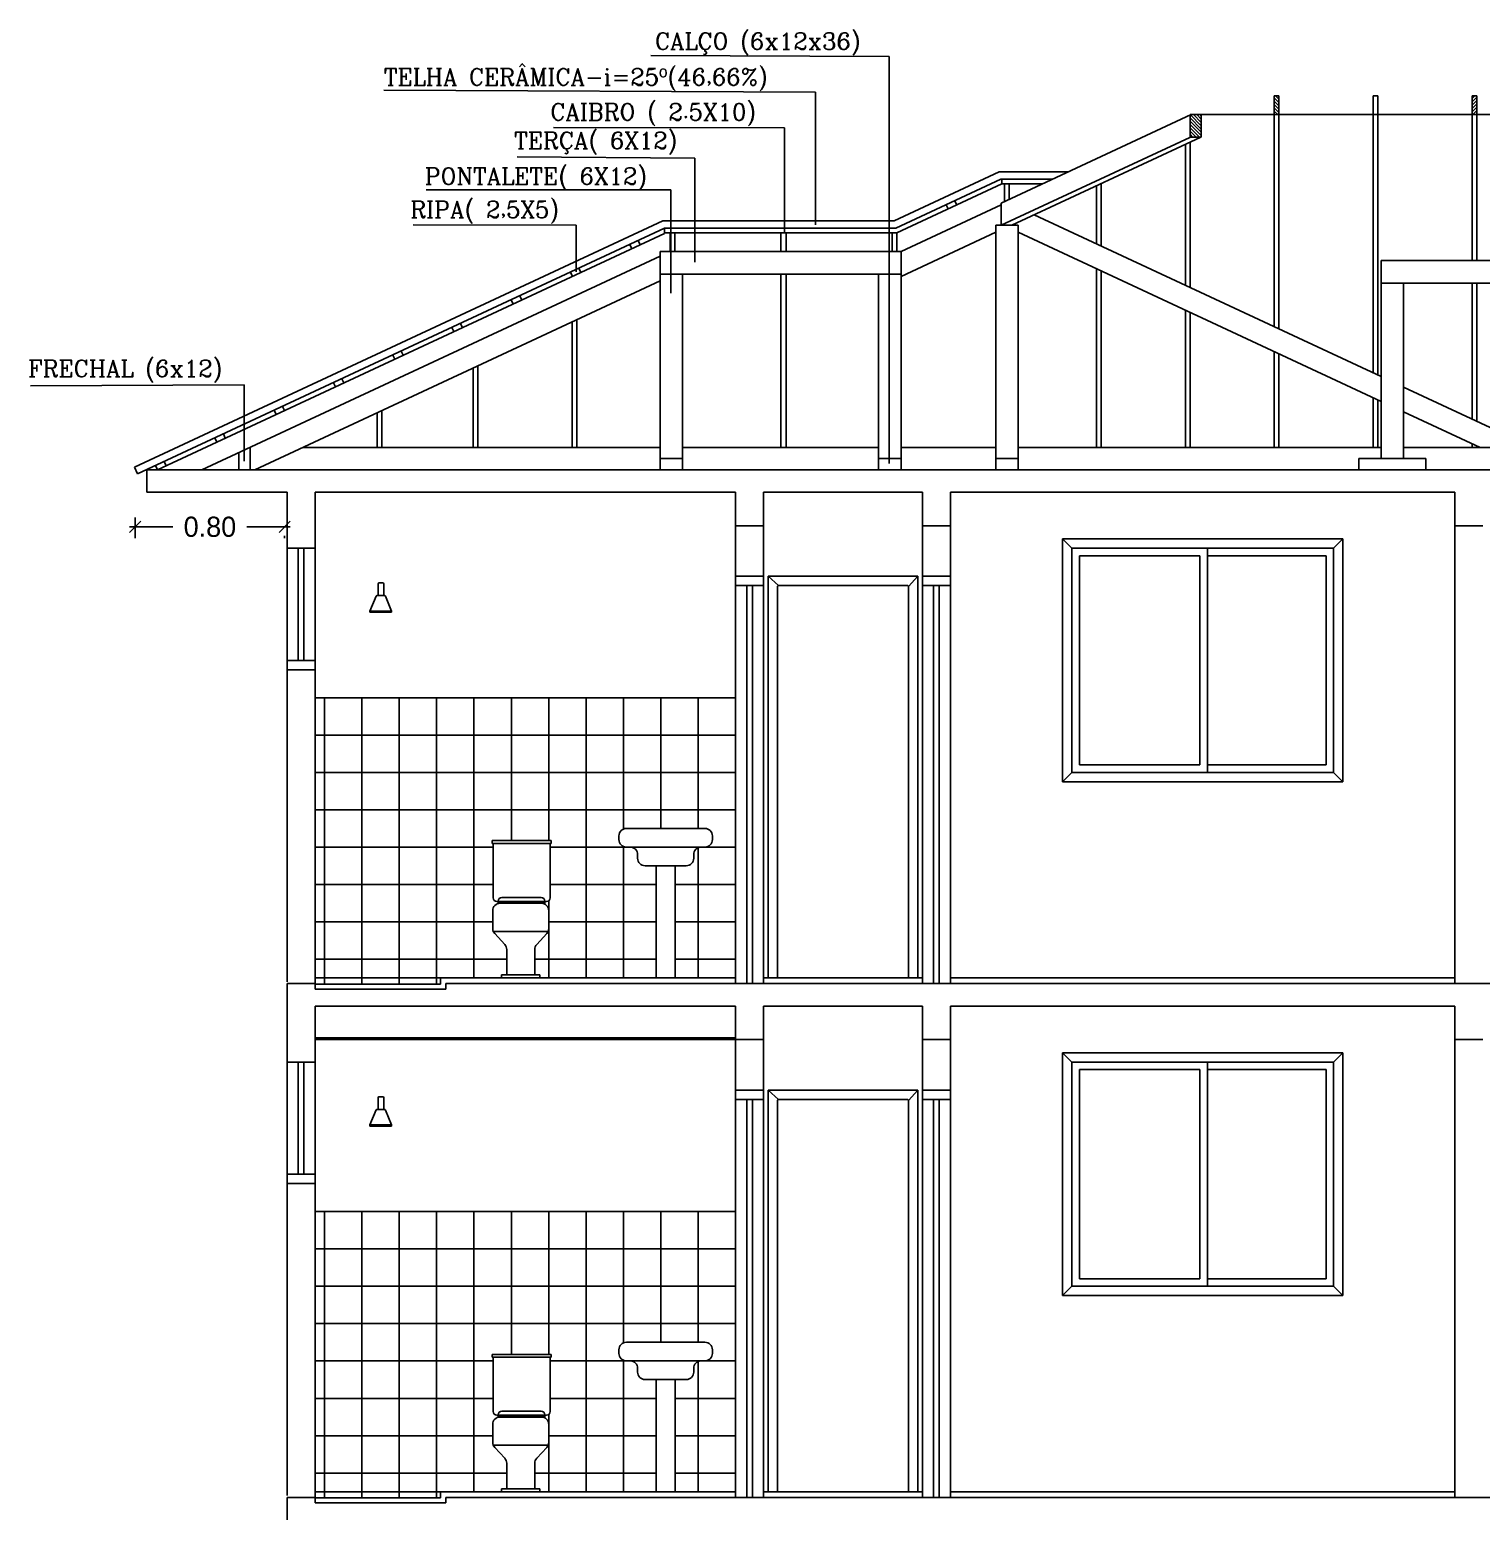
# Model space of a CAD drawing. Extents: x -18 to 75.6, y 22.6 to 43.7.
# Drawn here: x 55.74 to 63.51, y 30.28 to 38.21 of the extents above; entities that cross this region are included whole.
import ezdxf

# ---------------------------------------------------------------- set-up
doc = ezdxf.new("R2010")
doc.units = 0
doc.header["$LTSCALE"] = 2
doc.linetypes.add('ACAD_ISO04W100', pattern=[30.5, 24, -3, 0.5, -3])
doc.layers.get('0').update_dxf_attribs({"linetype": 'CONTINUOUS'})
doc.layers.get('DEFPOINTS').update_dxf_attribs({"linetype": 'CONTINUOUS'})
for name, color, linetype in [('CONCRETO', 5, 'CONTINUOUS'), ('COTA', 244, 'CONTINUOUS'), ('EQUIPAMENTOS', 1, 'CONTINUOUS'), ('ESQUADRIAS', 244, 'CONTINUOUS'), ('MADEIRAMENTODETELHADO', 244, 'CONTINUOUS'), ('PAREDECORTE', 3, 'CONTINUOUS'), ('PISO', 30, 'CONTINUOUS'), ('TELHADO', 30, 'CONTINUOUS'), ('TERRENOEMCORTE', 244, 'CONTINUOUS'), ('TEXTO', 1, 'CONTINUOUS')]:
    doc.layers.add(name, color=color, linetype=linetype)
doc.styles.add('ROMANC', font='ROMANC.SHX')
doc.dimstyles.get("Standard").update_dxf_attribs({"dimtxt": 0.18, "dimasz": 0.18, "dimexe": 0.18, "dimexo": 0.0625, "dimgap": 0.09, "dimtad": 0, "dimtih": 1, "dimtoh": 1, "dimdec": 4, "dimzin": 0, "dimtxsty": 'STANDARD', "dimcen": 0.09, "dimazin": 3, "dimtfac": 1, "dimtdec": 4, "dimtofl": 0, "dimtmove": 0, "dimatfit": 3, "dimtolj": 1, "dimtzin": 0})

# ---------------------------------------------------------------- blocks, each defined once
blk = doc.blocks.new('*X212')
at = {"color": 0, "ltscale": 0.2}
for p, q in [((71.9522, 33.4148), (71.9663, 33.429)), ((71.9522, 33.3972), (71.9772, 33.4222)), ((71.9522, 33.3795), (71.9772, 33.4045)), ((71.9522, 33.3618), (71.9772, 33.3868)), ((71.9522, 33.3441), (71.9772, 33.3691)), ((71.9547, 33.329), (71.9772, 33.3515)), ((71.9724, 33.329), (71.9772, 33.3338))]:
    blk.add_line(p, q, dxfattribs=at)
blk = doc.blocks.new('*X217')
at = {"color": 0, "ltscale": 0.2}
for p, q in [((77.2522, 33.4115), (77.2696, 33.429)), ((77.2522, 33.3939), (77.2772, 33.4189)), ((77.2522, 33.3762), (77.2772, 33.4012)), ((77.2522, 33.3585), (77.2772, 33.3835)), ((77.2522, 33.3408), (77.2772, 33.3658)), ((77.258, 33.329), (77.2772, 33.3482)), ((77.2757, 33.329), (77.2772, 33.3305))]:
    blk.add_line(p, q, dxfattribs=at)
blk = doc.blocks.new('*X30')
at = {"color": 0, "ltscale": 0.2}
for p, q in [((102.3298, 38.372), (102.3714, 38.4136)), ((102.3298, 38.3896), (102.3537, 38.4136)), ((102.3298, 38.4073), (102.3361, 38.4136)), ((102.3298, 38.3543), (102.3872, 38.4117)), ((102.3298, 38.3366), (102.3898, 38.3966)), ((102.3298, 38.3189), (102.3898, 38.3789)), ((102.3298, 38.3013), (102.3898, 38.3613)), ((102.3398, 38.2936), (102.3898, 38.3436)), ((102.3575, 38.2936), (102.3898, 38.3259)), ((102.3752, 38.2936), (102.3898, 38.3082))]:
    blk.add_line(p, q, dxfattribs=at)
blk = doc.blocks.new('_OBLIQUE')
at = {"color": 0, "linetype": 'BYBLOCK'}
blk.add_line((-0.5, -0.5), (0.5, 0.5), dxfattribs=at)
blk = doc.blocks.new('*D241')
at = {"color": 244, "linetype": 'BYBLOCK', "ltscale": 0.2}
for p, q in [((56.3193, 34.9884), (56.3193, 34.8789)), ((56.2893, 34.9389), (56.5213, 34.9389)), ((57.1493, 34.9389), (56.9173, 34.9389)), ((57.1193, 34.8906), (57.1193, 34.8789))]:
    blk.add_line(p, q, dxfattribs=at)
at = {"layer": 'DEFPOINTS', "color": 0, "linetype": 'BYBLOCK', "ltscale": 0.2}
for p in [(56.3193, 35.8284), (57.1193, 35.7306), (57.1193, 34.9389)]:
    blk.add_point(p, dxfattribs=at)
at = {"color": 244, "linetype": 'BYBLOCK', "ltscale": 0.2, "xscale": 0.06, "yscale": 0.06, "zscale": 0.06, "rotation": 180}
blk.add_blockref('_OBLIQUE', (56.3193, 34.9389), dxfattribs=at)
at = {"color": 244, "linetype": 'BYBLOCK', "ltscale": 0.2, "xscale": 0.06, "yscale": 0.06, "zscale": 0.06}
blk.add_blockref('_OBLIQUE', (57.1193, 34.9389), dxfattribs=at)
at = {"color": 30, "linetype": 'BYBLOCK', "ltscale": 0.2, "insert": (56.7193, 34.9389), "char_height": 0.108, "attachment_point": 5}
blk.add_mtext('\\A1;0.80', dxfattribs=at)

msp = doc.modelspace()

# ---------------------------------------------------------------- linework, layer by layer
at = {"layer": 'CONCRETO', "color": 5, "linetype": 'CONTINUOUS', "ltscale": 0.2}
for p, q in [((61.8793, 35.8506), (56.3693, 35.8506)), ((56.3693, 35.7306), (56.3693, 35.8506)), ((74.0693, 35.8506), (57.1193, 35.8506)), ((57.1193, 35.7306), (56.3693, 35.7306)), ((57.1193, 35.4306), (57.1193, 35.7306)), ((59.5193, 35.7306), (57.2693, 35.7306)), ((57.2693, 35.4306), (57.2693, 35.7306)), ((59.5193, 35.5506), (59.5193, 35.7306)), ((60.5193, 35.7306), (59.6693, 35.7306)), ((59.6693, 35.5506), (59.6693, 35.7306)), ((60.5193, 35.5506), (60.5193, 35.7306)), ((63.3693, 35.7306), (60.6693, 35.7306)), ((60.6693, 35.5506), (60.6693, 35.7306)), ((63.3693, 35.5506), (63.3693, 35.7306)), ((59.6693, 35.5506), (59.5193, 35.5506)), ((60.6693, 35.5506), (60.5193, 35.5506)), ((63.5193, 35.5506), (63.3693, 35.5506)), ((57.1193, 35.4806), (57.1193, 35.4306)), ((57.2693, 35.4306), (57.1193, 35.4306)), ((59.6693, 35.2806), (59.5193, 35.2806)), ((59.5193, 35.2806), (59.5193, 35.2306)), ((59.6693, 35.2306), (59.5193, 35.2306)), ((59.6693, 35.2806), (59.6693, 35.2306)), ((60.5193, 35.2806), (60.5193, 35.2306)), ((60.5193, 35.2806), (60.6693, 35.2806)), ((60.5193, 35.2306), (60.6693, 35.2306)), ((60.6693, 35.2806), (60.6693, 35.2306)), ((57.2693, 34.8306), (57.1193, 34.8306)), ((57.1193, 34.8306), (57.1193, 34.7806)), ((57.2693, 34.8306), (57.2693, 34.7806)), ((57.2694, 34.7806), (57.1193, 34.7806)), ((57.1193, 32.6806), (57.1193, 33.1006)), ((57.2693, 33.1006), (57.1193, 33.1006)), ((57.2687, 33.1011), (57.2687, 33.0706)), ((73.2193, 33.1006), (57.9693, 33.1006)), ((57.9693, 33.0706), (57.9693, 33.1006)), ((57.2687, 33.0706), (57.9693, 33.0706)), ((59.5193, 32.9806), (57.2693, 32.9806)), ((57.2693, 32.6806), (57.2693, 32.9806)), ((59.5193, 32.8006), (59.5193, 32.9806)), ((60.5193, 32.9806), (59.6693, 32.9806)), ((59.6693, 32.8006), (59.6693, 32.9806)), ((60.5193, 32.8006), (60.5193, 32.9806)), ((63.3693, 32.9806), (60.6693, 32.9806)), ((60.6693, 32.8006), (60.6693, 32.9806)), ((63.3693, 32.8006), (63.3693, 32.9806)), ((59.6693, 32.8006), (59.5193, 32.8006)), ((60.6693, 32.8006), (60.5193, 32.8006)), ((63.5193, 32.8006), (63.3693, 32.8006)), ((57.2693, 32.6806), (57.1193, 32.6806)), ((59.5193, 32.5306), (59.5193, 32.4806)), ((59.6693, 32.5306), (59.5193, 32.5306)), ((59.6693, 32.5306), (59.6693, 32.4806)), ((60.5193, 32.5306), (60.6693, 32.5306)), ((60.5193, 32.5306), (60.5193, 32.4806)), ((60.6693, 32.5306), (60.6693, 32.4806)), ((59.6693, 32.4806), (59.5193, 32.4806)), ((60.5193, 32.4806), (60.6693, 32.4806)), ((57.2693, 32.0806), (57.1193, 32.0806)), ((57.1193, 32.0806), (57.1193, 32.0306)), ((57.2693, 32.0806), (57.2693, 32.0306)), ((57.2694, 32.0306), (57.1193, 32.0306)), ((57.1193, 29.9306), (57.1193, 30.3506)), ((57.2693, 30.3506), (57.1193, 30.3506)), ((57.2687, 30.3511), (57.2687, 30.3206)), ((57.2687, 30.3206), (57.9693, 30.3206)), ((73.2193, 30.3506), (57.9693, 30.3506)), ((57.9693, 30.3206), (57.9693, 30.3506))]:
    msp.add_line(p, q, dxfattribs=at)
at = {"layer": 'CONCRETO', "color": 244, "linetype": 'CONTINUOUS', "ltscale": 0.2}
for p, q in [((59.1151, 35.9106), (59.2351, 35.9106)), ((60.2848, 35.9106), (60.4048, 35.9106)), ((60.9115, 35.9106), (61.0315, 35.9106)), ((63.2143, 35.9106), (62.8543, 35.9106))]:
    msp.add_line(p, q, dxfattribs=at)
at = {"layer": 'COTA', "color": 244, "linetype": 'CONTINUOUS', "ltscale": 0.2}
for p, q in [((58.216, 33.866), (58.216, 33.8503)), ((58.5322, 33.866), (58.216, 33.866)), ((58.5322, 33.8503), (58.5322, 33.866)), ((58.5322, 33.8503), (58.216, 33.8503)), ((58.2216, 33.8503), (58.2216, 33.5603)), ((58.5277, 33.5603), (58.5277, 33.8503)), ((58.2416, 33.5403), (58.5077, 33.5403)), ((58.5322, 31.116), (58.216, 31.116)), ((58.216, 31.116), (58.216, 31.1003)), ((58.5322, 31.1003), (58.216, 31.1003)), ((58.2216, 31.1003), (58.2216, 30.8103)), ((58.5277, 30.8103), (58.5277, 31.1003)), ((58.5322, 31.1003), (58.5322, 31.116)), ((58.2416, 30.7903), (58.5077, 30.7903))]:
    msp.add_line(p, q, dxfattribs=at)
for centre, start, end in [((58.2416, 33.5603), 180, 270), ((58.5077, 33.5603), 270, 0), ((58.2416, 30.8103), 180, 270), ((58.5077, 30.8103), 270, 0)]:
    msp.add_arc(centre, 0.02, start, end, dxfattribs=at)
at = {"layer": 'EQUIPAMENTOS', "color": 244, "linetype": 'CONTINUOUS', "ltscale": 0.3}
for p, q in [((57.6061, 35.1771), (57.6061, 35.2402)), ((57.6111, 35.2452), (57.631, 35.2452)), ((57.636, 35.1771), (57.636, 35.2402)), ((57.5962, 35.1741), (57.5619, 35.0946)), ((57.6008, 35.1771), (57.6409, 35.1771)), ((57.6776, 35.0946), (57.6456, 35.1739)), ((57.5619, 35.0946), (57.6776, 35.0946)), ((57.5619, 35.0946), (57.5619, 35.0882)), ((57.5619, 35.0882), (57.6776, 35.0882)), ((57.6776, 35.0946), (57.6776, 35.0882)), ((59.3352, 33.8311), (58.9552, 33.8311)), ((59.1952, 33.7311), (59.0952, 33.7311)), ((59.0952, 33.7165), (59.0952, 33.1309)), ((59.1952, 33.7165), (59.1952, 33.1309)), ((58.4783, 33.5617), (58.2683, 33.5617)), ((58.2196, 33.4906), (58.2196, 33.3953)), ((58.2483, 33.5417), (58.2483, 33.5317)), ((58.2483, 33.5317), (58.4983, 33.5317)), ((58.4796, 33.5306), (58.2596, 33.5306)), ((58.3278, 33.5317), (58.3278, 33.5306)), ((58.4778, 33.5317), (58.4778, 33.5306)), ((58.4983, 33.5317), (58.4983, 33.5417)), ((58.5196, 33.3953), (58.5196, 33.4906)), ((58.5164, 33.3796), (58.2228, 33.3796)), ((58.2228, 33.3796), (58.2303, 33.3681)), ((58.2303, 33.3681), (58.284, 33.31)), ((58.4553, 33.31), (58.509, 33.3681)), ((58.2946, 33.1469), (58.2946, 33.2828)), ((58.4446, 33.1469), (58.4446, 33.2828)), ((58.2671, 33.1469), (58.4716, 33.1469)), ((58.2671, 33.1469), (58.2671, 33.1306)), ((58.2671, 33.1306), (58.4716, 33.1306)), ((57.6061, 32.4271), (57.6061, 32.4902)), ((57.6111, 32.4952), (57.631, 32.4952)), ((57.636, 32.4271), (57.636, 32.4902)), ((57.5962, 32.4241), (57.5619, 32.3446)), ((57.6008, 32.4271), (57.6409, 32.4271)), ((57.6776, 32.3446), (57.6456, 32.4239)), ((57.5619, 32.3446), (57.5619, 32.3382)), ((57.5619, 32.3446), (57.6776, 32.3446)), ((57.5619, 32.3382), (57.6776, 32.3382)), ((57.6776, 32.3446), (57.6776, 32.3382)), ((59.3352, 31.0811), (58.9552, 31.0811)), ((59.1952, 30.9811), (59.0952, 30.9811)), ((59.0952, 30.9665), (59.0952, 30.3809)), ((59.1952, 30.9665), (59.1952, 30.3809)), ((58.2483, 30.7917), (58.2483, 30.7817)), ((58.2483, 30.7817), (58.4983, 30.7817)), ((58.4796, 30.7806), (58.2596, 30.7806)), ((58.4783, 30.8117), (58.2683, 30.8117)), ((58.3278, 30.7817), (58.3278, 30.7806)), ((58.4778, 30.7817), (58.4778, 30.7806)), ((58.4983, 30.7817), (58.4983, 30.7917)), ((58.2196, 30.7406), (58.2196, 30.6453)), ((58.5196, 30.6453), (58.5196, 30.7406)), ((58.2228, 30.6296), (58.2303, 30.6181)), ((58.5164, 30.6296), (58.2228, 30.6296)), ((58.2303, 30.6181), (58.284, 30.56)), ((58.4553, 30.56), (58.509, 30.6181)), ((58.2946, 30.3969), (58.2946, 30.5328)), ((58.4446, 30.3969), (58.4446, 30.5328)), ((58.2671, 30.3969), (58.2671, 30.3806)), ((58.2671, 30.3969), (58.4716, 30.3969)), ((58.2671, 30.3806), (58.4716, 30.3806))]:
    msp.add_line(p, q, dxfattribs=at)
at = {"layer": 'EQUIPAMENTOS', "color": 244, "ltscale": 0.3}
for p, q in [((58.8952, 33.8911), (58.8952, 33.8711)), ((59.3552, 33.9311), (58.9352, 33.9311)), ((59.3952, 33.8711), (59.3952, 33.8911)), ((58.9352, 33.8311), (58.9552, 33.8311)), ((58.9952, 33.7911), (58.9952, 33.7711)), ((59.2952, 33.7711), (59.2952, 33.7911)), ((59.3352, 33.8311), (59.3552, 33.8311)), ((59.0352, 33.7311), (59.0952, 33.7311)), ((59.0952, 33.7165), (59.0952, 33.7311)), ((59.1952, 33.7165), (59.1952, 33.7311)), ((59.1952, 33.7311), (59.2552, 33.7311)), ((59.3552, 31.1811), (58.9352, 31.1811)), ((58.8952, 31.1411), (58.8952, 31.1211)), ((59.3952, 31.1211), (59.3952, 31.1411)), ((58.9352, 31.0811), (58.9552, 31.0811)), ((58.9952, 31.0411), (58.9952, 31.0211)), ((59.2952, 31.0211), (59.2952, 31.0411)), ((59.3352, 31.0811), (59.3552, 31.0811)), ((59.0352, 30.9811), (59.0952, 30.9811)), ((59.0952, 30.9665), (59.0952, 30.9811)), ((59.1952, 30.9811), (59.2552, 30.9811)), ((59.1952, 30.9665), (59.1952, 30.9811))]:
    msp.add_line(p, q, dxfattribs=at)
at = {"layer": 'EQUIPAMENTOS', "color": 244, "linetype": 'ACAD_ISO04W100', "ltscale": 0.3}
for p, q in [((58.4716, 33.1306), (58.4716, 33.1469)), ((58.4716, 30.3806), (58.4716, 30.3969))]:
    msp.add_line(p, q, dxfattribs=at)
at = {"layer": 'EQUIPAMENTOS', "color": 244, "linetype": 'CONTINUOUS', "ltscale": 0.3}
for centre, radius, start, end in [((57.6111, 35.2402), 0.005, 90, 180), ((57.631, 35.2402), 0.005, 0, 90), ((57.6008, 35.1721), 0.005, 90, 156.64296), ((57.6409, 35.1721), 0.005, 22.01244, 90), ((58.2683, 33.5417), 0.02, 90, 180), ((58.4783, 33.5417), 0.02, 360, 90), ((58.2596, 33.4906), 0.04, 90, 180), ((58.4796, 33.4906), 0.04, 360, 90), ((58.2596, 33.3953), 0.04, 180, 203.04123), ((58.4796, 33.3953), 0.04, 317.24991, 360), ((58.4699, 33.2964), 0.02, 137.24991, 137.24991), ((58.2546, 33.2828), 0.04, 360, 42.75009), ((58.4846, 33.2828), 0.04, 137.24991, 180), ((57.6111, 32.4902), 0.005, 90, 180), ((57.631, 32.4902), 0.005, 0, 90), ((57.6008, 32.4221), 0.005, 90, 156.64296), ((57.6409, 32.4221), 0.005, 22.01244, 90), ((58.2596, 30.7406), 0.04, 90, 180), ((58.2683, 30.7917), 0.02, 90, 180), ((58.4783, 30.7917), 0.02, 360, 90), ((58.4796, 30.7406), 0.04, 360, 90), ((58.2596, 30.6453), 0.04, 180, 203.04123), ((58.4796, 30.6453), 0.04, 317.24991, 360), ((58.2546, 30.5328), 0.04, 360, 42.75009), ((58.4846, 30.5328), 0.04, 137.24991, 180), ((58.4699, 30.5464), 0.02, 137.24991, 137.24991)]:
    msp.add_arc(centre, radius, start, end, dxfattribs=at)
at = {"layer": 'EQUIPAMENTOS', "color": 244, "ltscale": 0.3}
for centre, start, end in [((58.9352, 33.8911), 90, 180), ((58.9352, 33.8711), 180, 270), ((59.3552, 33.8911), 360, 90), ((59.3552, 33.8711), 270, 360), ((58.9552, 33.7911), 360, 90), ((59.3352, 33.7911), 90, 180), ((59.0352, 33.7711), 180, 270), ((59.2552, 33.7711), 270, 360), ((58.9352, 31.1411), 90, 180), ((59.3552, 31.1411), 360, 90), ((58.9352, 31.1211), 180, 270), ((59.3552, 31.1211), 270, 360), ((58.9552, 31.0411), 360, 90), ((59.0352, 31.0211), 180, 270), ((59.2552, 31.0211), 270, 360), ((59.3352, 31.0411), 90, 180)]:
    msp.add_arc(centre, 0.04, start, end, dxfattribs=at)
at = {"layer": 'ESQUADRIAS', "color": 30, "linetype": 'CONTINUOUS', "ltscale": 0.3}
for p, q in [((61.2693, 35.4806), (61.2693, 34.1806)), ((62.7693, 35.4806), (61.2693, 35.4806)), ((61.3193, 35.4306), (61.2693, 35.4806)), ((62.7193, 35.4306), (62.7693, 35.4806)), ((62.7693, 35.4806), (62.7693, 34.1806)), ((62.7193, 35.4306), (61.3193, 35.4306)), ((61.3193, 35.4306), (61.3193, 34.2306)), ((62.0043, 35.3906), (61.3593, 35.3906)), ((61.3593, 35.3906), (61.3593, 34.2706)), ((62.0043, 35.3906), (62.0043, 34.2706)), ((62.0443, 35.4306), (62.0443, 34.2306)), ((62.6793, 35.3906), (62.0443, 35.3906)), ((62.6793, 35.3906), (62.6793, 34.2706)), ((62.7193, 35.4306), (62.7193, 34.2306)), ((62.0043, 34.2706), (61.3593, 34.2706)), ((62.6793, 34.2706), (62.0443, 34.2706)), ((61.3193, 34.2306), (61.2693, 34.1806)), ((62.7193, 34.2306), (61.3193, 34.2306)), ((62.7193, 34.2306), (62.7693, 34.1806)), ((62.7693, 34.1806), (61.2693, 34.1806)), ((62.7693, 32.7306), (61.2693, 32.7306)), ((61.3193, 32.6806), (61.2693, 32.7306)), ((61.2693, 32.7306), (61.2693, 31.4306)), ((62.7193, 32.6806), (61.3193, 32.6806)), ((61.3193, 32.6806), (61.3193, 31.4806)), ((62.0443, 32.6806), (62.0443, 31.4806)), ((62.7193, 32.6806), (62.7693, 32.7306)), ((62.7193, 32.6806), (62.7193, 31.4806)), ((62.7693, 32.7306), (62.7693, 31.4306)), ((62.0043, 32.6406), (61.3593, 32.6406)), ((61.3593, 32.6406), (61.3593, 31.5206)), ((62.0043, 32.6406), (62.0043, 31.5206)), ((62.6793, 32.6406), (62.0443, 32.6406)), ((62.6793, 32.6406), (62.6793, 31.5206)), ((62.0043, 31.5206), (61.3593, 31.5206)), ((62.6793, 31.5206), (62.0443, 31.5206)), ((61.3193, 31.4806), (61.2693, 31.4306)), ((62.7693, 31.4306), (61.2693, 31.4306)), ((62.7193, 31.4806), (61.3193, 31.4806)), ((62.7193, 31.4806), (62.7693, 31.4306))]:
    msp.add_line(p, q, dxfattribs=at)
at = {"layer": 'ESQUADRIAS', "color": 1, "linetype": 'CONTINUOUS', "ltscale": 0.2}
for p, q in [((57.1193, 35.4306), (57.1193, 34.8306)), ((57.2693, 35.4306), (57.2693, 34.8306)), ((59.5193, 33.1006), (59.5193, 35.2306)), ((59.6693, 33.1006), (59.6693, 35.2306)), ((60.5193, 33.1006), (60.5193, 35.2306)), ((60.6693, 33.1006), (60.6693, 35.2306)), ((57.1193, 32.6806), (57.1193, 32.0806)), ((57.2693, 32.6806), (57.2693, 32.0806)), ((59.5193, 30.3506), (59.5193, 32.4806)), ((59.6693, 30.3506), (59.6693, 32.4806)), ((60.5193, 30.3506), (60.5193, 32.4806)), ((60.6693, 30.3506), (60.6693, 32.4806))]:
    msp.add_line(p, q, dxfattribs=at)
at = {"layer": 'ESQUADRIAS', "color": 5, "linetype": 'CONTINUOUS', "ltscale": 0.2}
for p, q in [((57.1793, 35.4306), (57.1793, 34.8306)), ((57.2093, 35.4306), (57.2093, 34.8306)), ((59.5793, 35.2306), (59.5793, 33.1006)), ((59.6093, 35.2306), (59.6093, 33.1006)), ((60.5793, 35.2306), (60.5793, 33.1006)), ((60.6093, 35.2306), (60.6093, 33.1006)), ((57.1793, 32.6806), (57.1793, 32.0806)), ((57.2093, 32.6806), (57.2093, 32.0806)), ((59.5793, 32.4806), (59.5793, 30.3506)), ((59.6093, 32.4806), (59.6093, 30.3506)), ((60.5793, 32.4806), (60.5793, 30.3506)), ((60.6093, 32.4806), (60.6093, 30.3506))]:
    msp.add_line(p, q, dxfattribs=at)
at = {"layer": 'ESQUADRIAS', "color": 30, "linetype": 'CONTINUOUS', "ltscale": 0.2}
for p, q in [((59.6943, 33.1306), (59.6943, 35.2806)), ((59.6943, 35.2806), (60.4943, 35.2806)), ((59.7493, 35.2306), (59.6943, 35.2806)), ((59.7443, 33.1306), (59.7443, 35.2256)), ((59.7493, 35.2306), (60.4393, 35.2306)), ((60.4443, 35.2256), (60.4943, 35.2806)), ((60.4443, 33.1306), (60.4443, 35.2256)), ((60.4943, 33.1306), (60.4943, 35.2806)), ((59.6943, 30.3806), (59.6943, 32.5306)), ((59.6943, 32.5306), (60.4943, 32.5306)), ((59.7493, 32.4806), (59.6943, 32.5306)), ((60.4443, 32.4756), (60.4943, 32.5306)), ((60.4943, 30.3806), (60.4943, 32.5306)), ((59.7443, 30.3806), (59.7443, 32.4756)), ((59.7493, 32.4806), (60.4393, 32.4806)), ((60.4443, 30.3806), (60.4443, 32.4756))]:
    msp.add_line(p, q, dxfattribs=at)
for centre, start, end in [((59.7493, 32.4756), 90, 180), ((60.4393, 32.4756), 0, 90)]:
    msp.add_arc(centre, 0.005, start, end, dxfattribs=at)
at = {"layer": 'MADEIRAMENTODETELHADO', "color": 244, "ltscale": 0.2}
for p, q in [((60.7031, 37.268), (60.6926, 37.2906)), ((60.6578, 37.2469), (60.6472, 37.2695)), ((58.9638, 37.0339), (58.9532, 37.0566)), ((59.0091, 37.0551), (58.9985, 37.0777)), ((58.6466, 36.886), (58.636, 36.9087)), ((58.6919, 36.9071), (58.6813, 36.9298)), ((58.3294, 36.7381), (58.3188, 36.7608)), ((58.3747, 36.7592), (58.3641, 36.7819)), ((58.0121, 36.5902), (58.0016, 36.6128)), ((58.0575, 36.6113), (58.0469, 36.634)), ((57.7403, 36.4634), (57.7297, 36.4861)), ((57.6949, 36.4423), (57.6844, 36.4649)), ((57.423, 36.3155), (57.4125, 36.3381)), ((57.3777, 36.2943), (57.3672, 36.317)), ((57.0605, 36.1464), (57.05, 36.1691)), ((57.1058, 36.1676), (57.0953, 36.1902)), ((56.7433, 35.9985), (56.7327, 36.0212)), ((56.7886, 36.0196), (56.7781, 36.0423)), ((56.3193, 35.8284), (56.3024, 35.8646)), ((56.4261, 35.8506), (56.4155, 35.8733)), ((56.4714, 35.8717), (56.4609, 35.8944))]:
    msp.add_line(p, q, dxfattribs=at)
at = {"layer": 'PAREDECORTE', "color": 3, "linetype": 'CONTINUOUS', "ltscale": 0.2}
for p, q in [((59.5193, 35.5506), (59.5193, 35.2806)), ((59.6693, 35.5506), (59.6693, 35.2806)), ((60.5193, 35.5506), (60.5193, 35.2806)), ((60.6693, 35.5506), (60.6693, 35.2806)), ((63.3693, 33.1006), (63.3693, 35.5506)), ((57.1193, 33.1101), (57.1193, 34.7806)), ((57.2687, 33.098), (57.2694, 34.7806)), ((59.5193, 32.8006), (59.5193, 32.5306)), ((59.6693, 32.8006), (59.6693, 32.5306)), ((60.5193, 32.8006), (60.5193, 32.5306)), ((60.6693, 32.8006), (60.6693, 32.5306)), ((63.3693, 30.3506), (63.3693, 32.8006)), ((57.1193, 30.3601), (57.1193, 32.0306)), ((57.2687, 30.348), (57.2694, 32.0306))]:
    msp.add_line(p, q, dxfattribs=at)
at = {"layer": 'PAREDECORTE', "color": 30, "linetype": 'CONTINUOUS', "ltscale": 0.2}
for centre, start, end in [((59.7493, 35.2256), 90, 180), ((60.4393, 35.2256), 0, 90)]:
    msp.add_arc(centre, 0.005, start, end, dxfattribs=at)
at = {"layer": 'PISO', "color": 30, "linetype": 'CONTINUOUS', "ltscale": 0.2}
for p, q in [((57.2693, 34.6306), (59.5193, 34.6306)), ((57.3193, 33.098), (57.3193, 34.6306)), ((57.5193, 33.098), (57.5193, 34.6306)), ((57.7193, 33.098), (57.7193, 34.6306)), ((57.9193, 33.098), (57.9193, 34.6306)), ((58.1193, 33.1306), (58.1193, 34.6306)), ((58.3193, 33.866), (58.3193, 34.6306)), ((58.5193, 33.866), (58.5193, 34.6306)), ((58.7193, 33.1306), (58.7193, 34.6306)), ((58.9193, 33.9278), (58.9193, 34.6306)), ((59.1193, 33.9311), (59.1193, 34.6306)), ((59.3193, 33.9311), (59.3193, 34.6306)), ((57.2693, 34.4306), (59.5193, 34.4306)), ((57.2693, 34.2306), (59.5193, 34.2306)), ((57.2693, 34.0306), (59.5193, 34.0306)), ((57.2693, 33.8306), (58.2216, 33.8306)), ((58.5277, 33.8306), (58.9614, 33.8306)), ((58.9193, 33.1306), (58.9193, 33.8344)), ((59.1193, 33.8306), (59.1193, 33.8311)), ((59.3193, 33.1306), (59.3193, 33.8311)), ((59.3193, 33.8306), (59.5193, 33.8306)), ((57.2693, 33.6306), (58.2216, 33.6306)), ((58.5277, 33.6306), (59.0952, 33.6306)), ((59.1952, 33.6306), (59.5193, 33.6306)), ((58.3193, 33.5306), (58.3193, 33.5317)), ((58.5193, 33.1306), (58.5193, 33.544)), ((57.2693, 33.4306), (58.2196, 33.4306)), ((58.5193, 33.4306), (59.0952, 33.4306)), ((59.1952, 33.4306), (59.5193, 33.4306)), ((57.2693, 33.2306), (58.2946, 33.2306)), ((58.4446, 33.2306), (59.0952, 33.2306)), ((59.1952, 33.2306), (59.5193, 33.2306)), ((57.2687, 33.098), (57.9393, 33.098)), ((59.5193, 33.1306), (57.2693, 33.1306)), ((57.9393, 33.1306), (59.5193, 33.1306)), ((57.9393, 33.098), (57.9393, 33.1306)), ((59.6693, 33.1306), (60.5193, 33.1306)), ((60.5193, 33.1306), (59.6693, 33.1306)), ((63.3693, 33.1306), (60.6693, 33.1306)), ((57.2693, 32.8106), (59.5193, 32.8106)), ((57.2693, 32.8006), (59.5193, 32.8006)), ((57.2693, 31.8806), (59.5193, 31.8806)), ((57.3193, 30.348), (57.3193, 31.8806)), ((57.5193, 30.348), (57.5193, 31.8806)), ((57.7193, 30.348), (57.7193, 31.8806)), ((57.9193, 30.348), (57.9193, 31.8806)), ((58.1193, 30.3806), (58.1193, 31.8806)), ((58.3193, 31.116), (58.3193, 31.8806)), ((58.5193, 31.116), (58.5193, 31.8806)), ((58.7193, 30.3806), (58.7193, 31.8806)), ((58.9193, 31.1778), (58.9193, 31.8806)), ((59.1193, 31.1811), (59.1193, 31.8806)), ((59.3193, 31.1811), (59.3193, 31.8806)), ((57.2693, 31.6806), (59.5193, 31.6806)), ((57.2693, 31.4806), (59.5193, 31.4806)), ((57.2693, 31.2806), (59.5193, 31.2806)), ((57.2693, 31.0806), (58.2216, 31.0806)), ((58.5277, 31.0806), (58.9614, 31.0806)), ((58.9193, 30.3806), (58.9193, 31.0844)), ((59.1193, 31.0806), (59.1193, 31.0811)), ((59.3193, 30.3806), (59.3193, 31.0811)), ((59.3193, 31.0806), (59.5193, 31.0806)), ((57.2693, 30.8806), (58.2216, 30.8806)), ((58.5277, 30.8806), (59.0952, 30.8806)), ((59.1952, 30.8806), (59.5193, 30.8806)), ((58.3193, 30.7806), (58.3193, 30.7817)), ((58.5193, 30.3806), (58.5193, 30.794)), ((57.2693, 30.6806), (58.2196, 30.6806)), ((58.5193, 30.6806), (59.0952, 30.6806)), ((59.1952, 30.6806), (59.5193, 30.6806)), ((57.2693, 30.4806), (58.2946, 30.4806)), ((58.4446, 30.4806), (59.0952, 30.4806)), ((59.1952, 30.4806), (59.5193, 30.4806)), ((59.5193, 30.3806), (57.2693, 30.3806)), ((57.9393, 30.3806), (59.5193, 30.3806)), ((57.9393, 30.348), (57.9393, 30.3806)), ((60.5193, 30.3806), (59.6693, 30.3806)), ((59.6693, 30.3806), (60.5193, 30.3806)), ((63.3693, 30.3806), (60.6693, 30.3806)), ((57.2687, 30.348), (57.9393, 30.348))]:
    msp.add_line(p, q, dxfattribs=at)
at = {"layer": 'TELHADO', "color": 244, "ltscale": 0.2}
for p, q in [((62.4268, 37.8517), (62.4018, 37.8517)), ((62.4018, 37.7517), (62.4018, 37.8517)), ((62.4268, 37.7517), (62.4268, 37.8517)), ((62.9568, 37.8517), (62.9318, 37.8517)), ((62.9318, 37.7517), (62.9318, 37.8517)), ((62.9568, 37.7517), (62.9568, 37.8517)), ((63.4618, 37.8517), (63.4868, 37.8517)), ((63.4618, 37.7517), (63.4618, 37.8517)), ((63.4868, 37.7517), (63.4868, 37.8517)), ((61.952, 37.7517), (62.012, 37.7517)), ((61.952, 37.6317), (61.952, 37.7517)), ((62.012, 37.6317), (62.012, 37.7517)), ((62.4268, 37.7517), (62.4018, 37.7517)), ((62.9568, 37.7517), (62.9318, 37.7517)), ((63.4618, 37.7517), (63.4868, 37.7517)), ((61.952, 37.6317), (62.012, 37.6317)), ((60.9305, 37.4456), (61.3022, 37.4456)), ((60.9393, 37.4056), (61.2164, 37.4056)), ((60.9449, 37.3806), (60.9449, 37.4056)), ((60.9449, 37.3806), (61.1628, 37.3806)), ((60.959, 37.2855), (60.959, 37.3806)), ((60.984, 37.2972), (60.984, 37.3806)), ((59.1305, 37.1834), (60.3682, 37.1834)), ((59.1393, 37.1434), (60.3771, 37.1434)), ((59.1393, 37.1158), (59.1393, 37.1434)), ((59.1393, 37.1184), (60.3826, 37.1184)), ((59.1693, 37.1184), (59.1693, 37.0184)), ((59.1943, 37.1184), (59.1943, 37.0184)), ((59.7618, 37.1184), (59.7618, 37.0184)), ((59.7901, 37.1184), (59.7901, 37.0184)), ((60.3576, 37.1184), (60.3576, 37.0184)), ((60.3826, 37.1184), (60.3826, 37.0184)), ((60.9415, 37.1595), (60.9115, 37.1595)), ((60.9115, 37.1595), (60.9115, 35.8506)), ((61.0015, 37.1595), (61.0315, 37.1595)), ((61.0315, 37.1595), (61.0315, 35.8506)), ((59.1151, 37.0184), (60.4048, 37.0184)), ((59.1151, 37.0184), (59.1151, 36.8984)), ((59.1151, 37.0184), (59.1151, 35.8506)), ((60.4048, 37.0184), (60.4048, 36.8984)), ((68.2143, 36.9701), (62.9743, 36.9701)), ((62.9743, 36.8501), (62.9743, 36.9701)), ((62.9743, 36.8501), (62.9743, 36.9701)), ((59.1151, 36.8984), (60.4048, 36.8984)), ((59.2351, 36.8984), (59.2351, 35.8506)), ((60.2848, 36.8984), (60.2848, 35.8506)), ((60.4048, 36.8984), (60.4048, 35.8506)), ((68.2143, 36.8501), (62.9743, 36.8501)), ((62.9743, 35.9106), (62.9743, 36.8501)), ((62.9743, 35.9106), (62.9743, 36.8501)), ((63.0943, 35.9106), (63.0943, 36.8501)), ((62.8543, 35.8506), (62.8543, 35.9106)), ((63.2143, 35.8506), (63.2143, 35.9106))]:
    msp.add_line(p, q, dxfattribs=at)
at = {"layer": 'TELHADO', "color": 30, "ltscale": 0.2}
for p, q in [((62.4018, 36.6163), (62.4018, 37.7517)), ((62.4268, 36.6046), (62.4268, 37.7517)), ((62.9318, 36.3691), (62.9318, 37.7517)), ((62.9568, 36.3575), (62.9568, 37.7517)), ((63.4618, 36.9701), (63.4618, 37.7517)), ((63.4868, 36.9701), (63.4868, 37.7517)), ((61.9518, 36.8261), (61.9518, 37.6044)), ((61.9268, 36.8378), (61.9268, 37.5928)), ((61.4518, 37.0593), (61.4518, 37.3713)), ((61.4768, 37.0476), (61.4768, 37.3829)), ((59.7618, 36.8984), (59.7618, 35.9701)), ((59.7901, 36.8984), (59.7901, 35.9701)), ((61.4518, 35.9701), (61.4518, 36.9269)), ((61.4768, 35.9701), (61.4768, 36.9152)), ((63.4618, 36.122), (63.4618, 36.8501)), ((63.4868, 36.1103), (63.4868, 36.8501)), ((58.6443, 36.6422), (58.6443, 35.9701)), ((58.6693, 36.6539), (58.6693, 35.9701)), ((61.9268, 35.9701), (61.9268, 36.7054)), ((61.9518, 35.9701), (61.9518, 36.6937)), ((62.4018, 35.9701), (62.4018, 36.4839)), ((58.1406, 36.4074), (58.1406, 35.9701)), ((62.4268, 35.9701), (62.4268, 36.4722)), ((58.1156, 36.3957), (58.1156, 35.9701)), ((57.6269, 36.1678), (57.6269, 35.9701)), ((62.9318, 35.9701), (62.9318, 36.2367)), ((62.9568, 35.9701), (62.9568, 36.2251)), ((57.6019, 36.1561), (57.6019, 35.9701)), ((57.2029, 35.9701), (59.1151, 35.9701)), ((59.2351, 35.9701), (60.2848, 35.9701)), ((60.4048, 35.9701), (60.9115, 35.9701)), ((61.0315, 35.9701), (62.9743, 35.9701)), ((65.5343, 35.9701), (63.0943, 35.9701)), ((63.4618, 35.9701), (63.4618, 35.9896)), ((63.4868, 35.9701), (63.4868, 35.9779))]:
    msp.add_line(p, q, dxfattribs=at)
at = {"layer": 'TELHADO', "color": 244, "linetype": 'CONTINUOUS', "ltscale": 0.3}
for p, q in [((60.9415, 37.1595), (61.9502, 37.6299)), ((60.9977, 37.1595), (62.0102, 37.6317)), ((60.3682, 37.1834), (60.9305, 37.4456)), ((60.3771, 37.1434), (60.9393, 37.4056)), ((60.3826, 37.1184), (60.9449, 37.3806)), ((60.4048, 37.0184), (60.9415, 37.2686)), ((56.3024, 35.8646), (59.1305, 37.1834)), ((56.3193, 35.8284), (59.1393, 37.1434)), ((60.4048, 36.886), (60.9115, 37.1222)), ((60.9914, 37.1595), (60.9922, 37.1599)), ((56.4261, 35.8506), (59.1393, 37.1158)), ((56.6627, 35.8506), (59.1151, 36.9942)), ((56.9467, 35.8506), (59.1151, 36.8618))]:
    msp.add_line(p, q, dxfattribs=at)
at = {"layer": 'TELHADO', "color": 30, "linetype": 'CONTINUOUS', "ltscale": 0.3}
for p, q in [((62.9743, 36.3493), (61.1173, 37.2153)), ((62.9743, 36.2169), (61.0315, 37.1229)), ((63.7877, 35.9701), (63.0943, 36.2934)), ((63.5037, 35.9701), (63.0943, 36.161))]:
    msp.add_line(p, q, dxfattribs=at)
at = {"layer": 'TELHADO', "color": 244, "ltscale": 0.2}
for points in [[(69.2303, 37.7516), (61.9584, 37.7516), (60.9415, 37.2774), (60.9415, 37.1595), (61.0015, 37.1595)], [(61.9584, 37.7516), (60.9415, 37.2774), (60.9415, 37.1595), (61.0015, 37.1595)], [(61.0015, 37.1595), (61.0015, 37.1613)]]:
    msp.add_lwpolyline(points, dxfattribs=at)
at = {"layer": 'TERRENOEMCORTE', "color": 244, "ltscale": 0.2}
for points in [[(56.8607, 35.9429), (56.8607, 35.8501), (56.9207, 35.8501)], [(56.9207, 35.8501), (56.9207, 35.9701), (56.9189, 35.9701)]]:
    msp.add_lwpolyline(points, dxfattribs=at)
at = {"layer": 'TEXTO', "color": 244, "linetype": 'CONTINUOUS', "ltscale": 0.3}
for p, q in [((59.0661, 38.0685), (60.3419, 38.0629)), ((60.3419, 38.0629), (60.3419, 35.8847)), ((57.6362, 37.8819), (59.9475, 37.8717)), ((59.9475, 37.8717), (59.9475, 37.1613)), ((58.5457, 37.6829), (59.7803, 37.6805)), ((59.7803, 37.1158), (59.7803, 37.6805)), ((58.3504, 37.5252), (59.3019, 37.5189)), ((59.3019, 36.9618), (59.3019, 37.5189)), ((57.8628, 37.3497), (59.1725, 37.3497)), ((59.1725, 36.7953), (59.1725, 37.3497)), ((57.7947, 37.1624), (58.666, 37.1608)), ((58.666, 36.9097), (58.666, 37.1608)), ((55.7461, 36.3001), (56.8892, 36.3062)), ((56.8892, 36.3062), (56.8892, 35.8971))]:
    msp.add_line(p, q, dxfattribs=at)

# ---------------------------------------------------------------- block references
at = {"layer": 'TELHADO', "color": 244, "ltscale": 0.2, "xscale": -1}
msp.add_blockref('*X217', (139.679, 4.4227), dxfattribs=at)
at = {"layer": 'TELHADO', "color": 244, "ltscale": 0.2}
msp.add_blockref('*X212', (-8.4903, 4.4227), dxfattribs=at)
at = {"layer": 'TELHADO', "color": 30, "ltscale": 0.2, "xscale": -1}
msp.add_blockref('*X30', (164.3417, -0.6619), dxfattribs=at)

# ---------------------------------------------------------------- texts
at = {"layer": 'TEXTO', "color": 30, "ltscale": 0.3, "style": 'ROMANC'}
for s, p in [('CALÇO (6x12x36)', (59.0875, 38.0995)), ('TELHA CERÂMICA-i=25º(46,66%)', (57.637, 37.9084)), ('CAIBRO ( 2.5X10)', (58.5278, 37.7212)), ('TERÇA( 6X12)', (58.334, 37.5684)), ('PONTALETE( 6X12)', (57.8558, 37.377)), ('RIPA( 2,5X5)', (57.7786, 37.1988)), ('FRECHAL (6x12)', (55.7336, 36.3475))]:
    msp.add_text(s, height=0.09, rotation=360, dxfattribs=at).set_placement(p)

# ---------------------------------------------------------------- dimensions: what is measured, and where the dimension line sits
at = {"layer": 'TELHADO', "color": 244, "ltscale": 0.2}
dim = msp.add_linear_dim(base=(57.1061, 35.5451), p1=(56.3061, 36.4346), p2=(57.1061, 36.3368), dimstyle='STANDARD', override={"dimscale": 0.6, "dimasz": 0.1, "dimexe": 0.1, "dimexo": 1.4, "dimtih": 0, "dimtoh": 0, "dimdec": 2, "dimblk1": 'OBLIQUE', "dimblk2": 'OBLIQUE', "dimsah": 1, "dimdle": 0.05, "dimclrd": 244, "dimclre": 244, "dimclrt": 30}, dxfattribs=at)
dim.commit()
dim.dimension.update_dxf_attribs({"geometry": '*D241', "text_midpoint": (56.7061, 35.5451), "insert": (-0.0132, 0.6062)})

doc.saveas('drawing.dxf')
